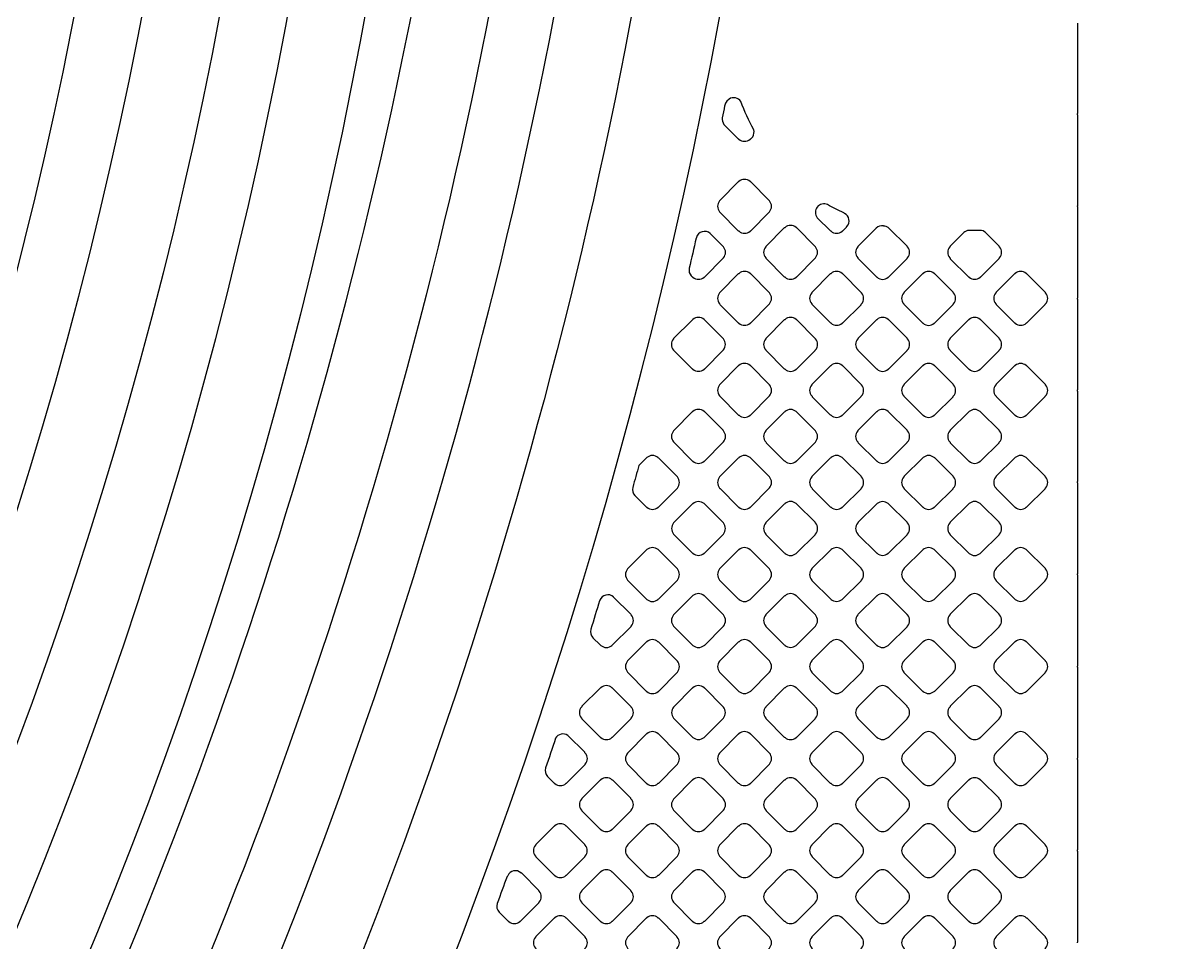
# Model space of a CAD drawing. Extents: x 0 to 248, y 0 to 175.
# Drawn here: x 55.032 to 57.729, y 145.674 to 147.828 of the extents above; entities that cross this region are included whole.
import ezdxf

# ---------------------------------------------------------------- set-up
doc = ezdxf.new("R2010")
doc.units = 0
doc.layers.add('gbr-dxf', color=7, linetype='Continuous')
doc.layers.add('gbr-outline-dxf', color=2, linetype='Continuous')

msp = doc.modelspace()

# ---------------------------------------------------------------- linework, layer by layer
at = {"layer": 'gbr-dxf'}
for p, q in [((57.5007, 147.8282), (57.5007, 147.6165)), ((57.5007, 147.6134), (57.5007, 147.4006)), ((57.5007, 147.3984), (57.5007, 147.1842)), ((57.5007, 147.182), (57.5007, 146.9693)), ((57.5007, 146.9662), (57.5007, 146.7544)), ((57.5007, 146.7513), (57.5007, 146.5386)), ((57.5007, 146.5363), (57.5007, 146.3221)), ((57.5007, 146.3199), (57.5007, 146.1072)), ((57.5007, 146.1041), (57.5007, 145.8924)), ((57.5007, 145.8892), (57.5007, 145.6765))]:
    msp.add_line(p, q, dxfattribs=at)
at = {"layer": 'gbr-dxf', "linetype": 'Continuous'}
for points in [[(50.8493, 141.027), (53.4035, 143.5811, 0.16455), (55.4921, 149.7558, -0.009265), (55.4922, 149.7588), (55.4922, 149.8026, -0.018465), (55.4921, 149.8043, 0.414241), (55.4171, 149.8793, -0.014695), (55.4158, 149.8793), (55.4077, 149.8793, -0.018488), (55.406, 149.8793, 0.40441), (55.3311, 149.8068), (55.3311, 149.7257, -0.008849), (55.3311, 149.7229, -0.163905), (53.3035, 143.7082, -0.038571), (53.2947, 143.6979), (50.7186, 141.1218)], [(51.1217, 140.8213), (53.6556, 143.3552, 0.165094), (55.8256, 149.7481, -0.009229), (55.8256, 149.7511), (55.8256, 149.806, 0.40164), (55.7523, 149.8793), (55.7455, 149.8793), (55.7449, 149.8793, 0.407482), (55.67, 149.806), (55.67, 149.7564, -0.009242), (55.6699, 149.7534, -0.16464), (53.5411, 143.4684, -0.029463), (53.5344, 143.4606, -0.005774), (53.5334, 143.4596), (50.9751, 140.9013, 0.198912)], [(51.2809, 140.5233), (53.7204, 142.9629, 0.159546), (56.1583, 149.8036), (56.1583, 149.8043, 0.414241), (56.0833, 149.8793, -0.014632), (56.082, 149.8793), (56.0801, 149.8793, -0.018442), (56.0784, 149.8793, 0.40413), (56.0034, 149.8069), (56.0034, 149.7488, -0.009242), (56.0034, 149.7458, -0.165171), (53.7932, 143.2425, -0.039615), (53.7841, 143.232, -0.014367), (53.7805, 143.2286), (51.2474, 140.6956)], [(51.4379, 140.2231), (53.9795, 142.7647, 0.160737), (56.4831, 149.801, -0.0147), (56.4831, 149.8023), (56.4831, 149.8034, -0.011474), (56.4831, 149.8043, 0.414241), (56.4081, 149.8793), (56.4079, 149.8793, 0.393993), (56.3362, 149.8062, -0.016639), (56.3362, 149.8048, -0.159795), (53.8576, 142.8495, -0.028322), (53.851, 142.842), (53.8501, 142.8411), (51.4066, 140.3976)], [(56.6613, 149.8144, -0.161259), (54.1155, 142.65, -0.03053), (54.1084, 142.6419, -0.017073), (54.1041, 142.6379), (51.5636, 140.0974)], [(50.5929, 141.2475), (53.1646, 143.8193, 0.163845), (55.1533, 149.7249, -0.00876)], [(53.6629, 141.9443), (54.094, 142.3753), (54.2269, 142.5083, -0.013462), (54.2277, 142.5091, 0.017129), (54.2405, 142.5219, -0.014515), (54.2414, 142.5228), (54.3073, 142.5889, 0.168722), (54.3125, 142.6009), (54.3125, 142.6047, -0.169148), (54.318, 142.6205, 0.013155), (54.6965, 143.1434, -0.049022), (54.6996, 143.1471), (54.7651, 143.2126), (54.7654, 143.2129), (54.7931, 143.2407, 0.139526), (56.8604, 149.6477, -0.274491)]]:
    msp.add_lwpolyline(points, format="xyb", dxfattribs=at)
for points in [[(56.6692, 147.6066, 0.212655), (56.6733, 147.5908), (56.7069, 147.5572, -0.083134), (56.7083, 147.5564, 0.37981), (56.7343, 147.5564, -0.096625), (56.7359, 147.5573), (56.7406, 147.562, 0.21268), (56.7429, 147.5785, -0.039653), (56.713, 147.6443, 0.398515), (56.6853, 147.6502), (56.6801, 147.645), (56.68, 147.645), (56.68, 147.645, 0.128532), (56.6752, 147.6361), (56.6752, 147.6359, 0.012501), (56.675, 147.6352, -0.054939), (56.6749, 147.6347, -0.000668)], [(56.6632, 147.3861, -0.091954), (56.6642, 147.3846), (56.7069, 147.3419, -0.096111), (56.7085, 147.3409, 0.37981), (56.7345, 147.3409, -0.096458), (56.7361, 147.3419), (56.7787, 147.3844, -0.096627), (56.7796, 147.3861, 0.379859), (56.7796, 147.412, -0.096723), (56.7787, 147.4137), (56.7362, 147.4562, -0.108174), (56.7343, 147.4572, 0.379731), (56.7083, 147.4572, -0.096625), (56.7067, 147.4562), (56.6642, 147.4137, -0.096111), (56.6632, 147.4121, 0.379682)], [(56.8917, 147.3725), (56.9224, 147.3418, -0.091631), (56.9239, 147.3409, 0.379068), (56.9498, 147.3409, -0.096259), (56.9515, 147.3418), (56.9599, 147.3502, -0.06506), (56.9612, 147.3521, 0.485697), (56.9556, 147.3824, -0.068196), (56.9537, 147.3838, -0.023251), (56.9159, 147.4031, 0.795528)], [(56.7711, 147.2783, -0.096103), (56.772, 147.2767), (56.8145, 147.2342, -0.09979), (56.8162, 147.2332, 0.37981), (56.8422, 147.2332, -0.096458), (56.8438, 147.2342), (56.8863, 147.2766, -0.096627), (56.8873, 147.2783, 0.379859), (56.8873, 147.3042, -0.108473), (56.8862, 147.3061), (56.8439, 147.3484, -0.10474), (56.8421, 147.3494, 0.379731), (56.8162, 147.3494, -0.096625), (56.8145, 147.3484), (56.772, 147.3059, -0.096111), (56.7711, 147.3043, 0.379682)], [(56.5918, 147.2538, 0.241469), (56.5968, 147.2362), (56.599, 147.2341, -0.100401), (56.6007, 147.2331, 0.378792), (56.6266, 147.233, -0.096377), (56.6283, 147.234), (56.671, 147.2767, -0.095895), (56.672, 147.2784, 0.379347), (56.6719, 147.3043, -0.092523), (56.671, 147.3059), (56.6427, 147.3342, -0.04957), (56.6409, 147.3355, 0.549231), (56.6089, 147.3263, -0.043099), (56.6082, 147.3245, -0.001499), (56.5918, 147.254, -0.033452)], [(56.9864, 147.2783, -0.087748), (56.9873, 147.2768), (57.0302, 147.2339, -0.087638), (57.0317, 147.233, 0.37981), (57.0577, 147.233, -0.096625), (57.0593, 147.234), (57.102, 147.2767, -0.096111), (57.1029, 147.2783, 0.379471), (57.103, 147.3043, -0.087715), (57.1021, 147.3058), (57.0596, 147.3482, 0.098163), (57.0527, 147.3518, -0.003656), (57.0469, 147.353, -0.038096), (57.0466, 147.3531, 0.236588), (57.0294, 147.348), (56.9874, 147.3059, -0.096111), (56.9864, 147.3043, 0.379682)], [(57.2021, 147.3043, 0.379422), (57.2021, 147.2784, -0.108042), (57.2032, 147.2765), (57.2454, 147.2343, -0.107817), (57.2473, 147.2332, 0.37981), (57.2732, 147.2332, -0.096625), (57.2749, 147.2342), (57.3173, 147.2766, -0.096111), (57.3183, 147.2783, 0.379859), (57.3183, 147.3042, -0.100399), (57.3173, 147.306), (57.2858, 147.3374), (57.2858, 147.3375, 0.181507), (57.2728, 147.3428), (57.2471, 147.3428, 0.174062), (57.2346, 147.3375), (57.2031, 147.3059, -0.096328)], [(56.6632, 147.1705, -0.095956), (56.6642, 147.1688), (56.7066, 147.1264, -0.100151), (56.7084, 147.1254, 0.37981), (56.7343, 147.1254, -0.096458), (56.736, 147.1263), (56.7787, 147.169, -0.096627), (56.7796, 147.1707, 0.379859), (56.7796, 147.1966, -0.092636), (56.7787, 147.1982), (56.7362, 147.2407, -0.104691), (56.7344, 147.2417, 0.379731), (56.7085, 147.2417, -0.096625), (56.7068, 147.2407), (56.6642, 147.1981, -0.096111), (56.6632, 147.1964, 0.379682)], [(56.8788, 147.1706, -0.095956), (56.8797, 147.169), (56.9223, 147.1264, -0.10046), (56.924, 147.1254, 0.37981), (56.95, 147.1254, -0.096625), (56.9517, 147.1264), (56.9941, 147.1688, -0.096111), (56.9951, 147.1705, 0.379859), (56.9951, 147.1964, -0.108195), (56.994, 147.1983), (56.9516, 147.2407, -0.104691), (56.9498, 147.2417, 0.379731), (56.9239, 147.2417, -0.096625), (56.9222, 147.2407), (56.8797, 147.1982, -0.096111), (56.8788, 147.1966, 0.379682)], [(57.0942, 147.1705, -0.083235), (57.0951, 147.1691), (57.1379, 147.1263, -0.087416), (57.1394, 147.1253, 0.37981), (57.1654, 147.1253, -0.096458), (57.167, 147.1263), (57.2097, 147.169, -0.096627), (57.2106, 147.1706, 0.379859), (57.2106, 147.1966, -0.088442), (57.2097, 147.1981), (57.1669, 147.2409, -0.083733), (57.1655, 147.2418, 0.379731), (57.1396, 147.2418, -0.096625), (57.1379, 147.2408), (57.0952, 147.1981, -0.096111), (57.0942, 147.1964, 0.379682)], [(57.3098, 147.1706, -0.099964), (57.3108, 147.1689), (57.3533, 147.1264, -0.104264), (57.3551, 147.1254, 0.37981), (57.381, 147.1254, -0.096625), (57.3827, 147.1263), (57.4252, 147.1689, -0.096111), (57.4262, 147.1705, 0.379859), (57.4262, 147.1965, -0.088014), (57.4253, 147.198), (57.3826, 147.2407, -0.100824), (57.3808, 147.2417, 0.379731), (57.3549, 147.2417, -0.096625), (57.3532, 147.2407), (57.3107, 147.1982, -0.096111), (57.3098, 147.1966, 0.379682)], [(56.5551, 147.089, 0.378474), (56.5552, 147.0625, -0.046804), (56.5554, 147.0622), (56.5989, 147.0187, -0.104246), (56.6007, 147.0177, 0.379422), (56.6266, 147.0177, -0.096458), (56.6283, 147.0187), (56.6708, 147.0612, -0.096627), (56.6718, 147.0628, 0.379859), (56.6718, 147.0888, -0.088442), (56.6709, 147.0903), (56.6283, 147.1329, -0.100824), (56.6266, 147.1339, 0.379471), (56.6006, 147.1339, -0.095866), (56.599, 147.1329), (56.5553, 147.0892, -0.035015)], [(56.7709, 147.0888, 0.379422), (56.7709, 147.0628, -0.099964), (56.7719, 147.0611), (56.8144, 147.0186, -0.104264), (56.8162, 147.0176, 0.379308), (56.8422, 147.0175, -0.095968), (56.8438, 147.0185), (56.8864, 147.0611, -0.096328), (56.8874, 147.0628, 0.37947), (56.8874, 147.0887, -0.104765), (56.8863, 147.0905), (56.8439, 147.133, -0.100519), (56.8421, 147.134, 0.379357), (56.8162, 147.134, -0.09601), (56.8146, 147.1331), (56.7719, 147.0904, -0.096227)], [(56.9865, 147.0628, -0.087748), (56.9874, 147.0613), (57.0301, 147.0186, -0.092126), (57.0317, 147.0176, 0.37981), (57.0577, 147.0176, -0.096458), (57.0593, 147.0186), (57.1018, 147.0612, -0.096627), (57.1028, 147.0628, 0.379859), (57.1028, 147.0888, -0.100902), (57.1018, 147.0905), (57.0594, 147.133, -0.096627), (57.0577, 147.1339, 0.379731), (57.0317, 147.1339, -0.096625), (57.0301, 147.133), (56.9875, 147.0904, -0.096111), (56.9865, 147.0887, 0.379682)], [(57.202, 147.0628, -0.095956), (57.203, 147.0612), (57.2458, 147.0184, -0.083134), (57.2472, 147.0175, 0.37981), (57.2732, 147.0175, -0.096625), (57.2748, 147.0185), (57.3175, 147.0611, -0.096111), (57.3184, 147.0628, 0.379859), (57.3184, 147.0888, -0.09253), (57.3175, 147.0903), (57.2747, 147.1331, -0.088207), (57.2732, 147.134, 0.379731), (57.2472, 147.134, -0.096625), (57.2456, 147.1331), (57.203, 147.0904, -0.096111), (57.202, 147.0888, 0.379682)], [(56.6632, 146.9551, -0.099964), (56.6642, 146.9534), (56.7067, 146.9109, -0.104264), (56.7085, 146.9098, 0.379308), (56.7344, 146.9098, -0.095968), (56.7361, 146.9108), (56.7787, 146.9534, -0.096328), (56.7796, 146.955, 0.379), (56.7797, 146.981, -0.08785), (56.7787, 146.9824), (56.736, 147.0252, -0.100465), (56.7343, 147.0262, 0.37947), (56.7083, 147.0262, -0.096625), (56.7067, 147.0252), (56.6642, 146.9827, -0.096111), (56.6632, 146.9811, 0.379682)], [(56.8787, 146.9809, 0.379201), (56.8788, 146.955, -0.099964), (56.8798, 146.9533), (56.9221, 146.9109, -0.10399), (56.9239, 146.9099, 0.379451), (56.9499, 146.9099, -0.096259), (56.9515, 146.9108), (56.9941, 146.9534, -0.096539), (56.9951, 146.9551, 0.379249), (56.9951, 146.981, -0.104293), (56.994, 146.9828), (56.9517, 147.0252, -0.100519), (56.95, 147.0262, 0.3795), (56.924, 147.0262, -0.096259), (56.9224, 147.0252), (56.8797, 146.9826, -0.096539)], [(57.0942, 146.981, 0.379422), (57.0942, 146.9551, -0.087784), (57.0951, 146.9536), (57.1379, 146.9108, -0.092233), (57.1395, 146.9098, 0.37981), (57.1655, 146.9098, -0.096458), (57.1671, 146.9108), (57.2097, 146.9533, -0.096627), (57.2106, 146.955, 0.379357), (57.2107, 146.9809, -0.100504), (57.2097, 146.9827), (57.167, 147.0253, -0.096726), (57.1654, 147.0263, 0.379), (57.1395, 147.0263, -0.09601), (57.1378, 147.0253), (57.0952, 146.9827, -0.096328)], [(57.3098, 146.9809, 0.379422), (57.3098, 146.955, -0.087809), (57.3107, 146.9535), (57.3534, 146.9108, -0.092072), (57.3549, 146.9098, 0.37981), (57.3809, 146.9098, -0.096625), (57.3825, 146.9108), (57.4252, 146.9535, -0.096111), (57.4262, 146.9551, 0.3795), (57.4262, 146.9811, -0.083622), (57.4253, 146.9825), (57.3826, 147.0252, -0.096539), (57.3809, 147.0262, 0.378699), (57.355, 147.0262, -0.09601), (57.3534, 147.0252), (57.3107, 146.9826, -0.096328)], [(56.5554, 146.8473, -0.087343), (56.5563, 146.8458), (56.5991, 146.803, -0.091737), (56.6007, 146.802, 0.379422), (56.6266, 146.802, -0.096625), (56.6283, 146.803), (56.671, 146.8457, -0.096111), (56.6719, 146.8473, 0.379859), (56.6719, 146.8733, -0.083792), (56.6711, 146.8747), (56.6282, 146.9175, -0.096627), (56.6266, 146.9185, 0.3795), (56.6006, 146.9185, -0.096117), (56.599, 146.9175), (56.5563, 146.8748, -0.095895), (56.5554, 146.8732, 0.378651)], [(56.771, 146.8732, 0.379201), (56.7711, 146.8473, -0.104132), (56.7721, 146.8455), (56.8144, 146.8032, -0.107936), (56.8162, 146.8022, 0.37981), (56.8422, 146.8022, -0.096458), (56.8438, 146.8032), (56.8863, 146.8456, -0.096627), (56.8873, 146.8472, 0.3795), (56.8873, 146.8732, -0.100514), (56.8863, 146.8749), (56.8438, 146.9174, -0.096195), (56.8421, 146.9184, 0.378939), (56.8162, 146.9184, -0.096259), (56.8145, 146.9174), (56.772, 146.8749, -0.096539)], [(56.9864, 146.8473, -0.095956), (56.9874, 146.8456), (57.03, 146.803, -0.10046), (57.0317, 146.802, 0.37981), (57.0577, 146.802, -0.096625), (57.0593, 146.803), (57.102, 146.8457, -0.096111), (57.103, 146.8473, 0.379859), (57.103, 146.8733, -0.09253), (57.102, 146.8749), (57.0594, 146.9174, -0.104691), (57.0576, 146.9185, 0.379731), (57.0317, 146.9185, -0.096625), (57.03, 146.9175), (56.9874, 146.8749, -0.096111), (56.9864, 146.8732, 0.379682)], [(57.2021, 146.8473, -0.10047), (57.2031, 146.8456), (57.2457, 146.803, -0.087638), (57.2472, 146.8021, 0.37981), (57.2732, 146.8021, -0.096625), (57.2748, 146.8031), (57.3173, 146.8456, -0.096111), (57.3183, 146.8473, 0.379859), (57.3183, 146.8732, -0.104293), (57.3173, 146.875), (57.2749, 146.9174, -0.100519), (57.2732, 146.9184, 0.379731), (57.2472, 146.9184, -0.096458), (57.2456, 146.9174), (57.2031, 146.8749, -0.096627), (57.2021, 146.8733, 0.379682)], [(56.4597, 146.7406, 0.25255), (56.4645, 146.7222, -0.042477), (56.4647, 146.7219), (56.4915, 146.6952, -0.087645), (56.493, 146.6943, 0.378731), (56.5189, 146.6943, -0.09601), (56.5205, 146.6952), (56.5631, 146.7378, -0.096328), (56.5641, 146.7395, 0.37947), (56.5641, 146.7654, -0.104765), (56.563, 146.7672), (56.5205, 146.8097, -0.100824), (56.5188, 146.8107, 0.379731), (56.4929, 146.8107, -0.096625), (56.4912, 146.8097), (56.4741, 146.7926, -0.001131), (56.4597, 146.741, -0.048816)], [(56.6632, 146.7394, -0.087748), (56.6641, 146.738), (56.7068, 146.6953, -0.092126), (56.7084, 146.6943, 0.37981), (56.7343, 146.6943, -0.096458), (56.736, 146.6953), (56.7787, 146.738, -0.096627), (56.7796, 146.7396, 0.379859), (56.7796, 146.7656, -0.084073), (56.7787, 146.767), (56.7361, 146.8097, -0.096627), (56.7344, 146.8107, 0.379731), (56.7085, 146.8107, -0.096625), (56.7068, 146.8097), (56.6642, 146.7671, -0.096111), (56.6632, 146.7654, 0.379682)], [(56.8788, 146.7396, -0.103917), (56.8798, 146.7378), (56.9222, 146.6954, -0.107817), (56.924, 146.6944, 0.37981), (56.95, 146.6944, -0.096625), (56.9517, 146.6953), (56.9941, 146.7378, -0.096111), (56.9951, 146.7394, 0.379859), (56.9951, 146.7654, -0.100399), (56.9941, 146.7671), (56.9515, 146.8097, -0.096627), (56.9498, 146.8107, 0.379731), (56.9239, 146.8107, -0.096625), (56.9222, 146.8097), (56.8797, 146.7672, -0.096111), (56.8788, 146.7656, 0.379682)], [(57.0942, 146.7394, -0.091954), (57.0952, 146.7379), (57.1377, 146.6953, -0.096128), (57.1394, 146.6943, 0.37981), (57.1654, 146.6943, -0.096458), (57.167, 146.6953), (57.2097, 146.7379, -0.096627), (57.2106, 146.7396, 0.379859), (57.2106, 146.7656, -0.096723), (57.2097, 146.7672), (57.1671, 146.8098, -0.092564), (57.1655, 146.8107, 0.379731), (57.1396, 146.8107, -0.096625), (57.1379, 146.8097), (57.0952, 146.767, -0.096111), (57.0942, 146.7654, 0.379682)], [(57.3098, 146.7396, -0.091954), (57.3107, 146.738), (57.3534, 146.6953, -0.096332), (57.3551, 146.6943, 0.37981), (57.381, 146.6943, -0.096625), (57.3827, 146.6953), (57.4252, 146.7378, -0.096111), (57.4262, 146.7395, 0.379859), (57.4262, 146.7655, -0.096458), (57.4252, 146.7671), (57.3827, 146.8096, -0.108174), (57.3808, 146.8107, 0.379731), (57.3549, 146.8107, -0.096625), (57.3532, 146.8097), (57.3107, 146.7672, -0.096111), (57.3098, 146.7655, 0.379682)], [(56.5555, 146.6577, 0.379201), (56.5555, 146.6317, -0.091954), (56.5565, 146.6302), (56.599, 146.5876, -0.096128), (56.6007, 146.5866, 0.37981), (56.6266, 146.5866, -0.096458), (56.6283, 146.5876), (56.6708, 146.6301, -0.096627), (56.6718, 146.6318, 0.3795), (56.6718, 146.6577, -0.096614), (56.6708, 146.6594), (56.6284, 146.7018, -0.107877), (56.6266, 146.7029, 0.378939), (56.6006, 146.7028, -0.096259), (56.599, 146.7019), (56.5565, 146.6593, -0.096539)], [(56.7709, 146.6318, -0.092061), (56.7718, 146.6302), (56.8146, 146.5875, -0.096227), (56.8162, 146.5865, 0.379422), (56.8422, 146.5865, -0.096458), (56.8438, 146.5875), (56.8864, 146.6301, -0.096627), (56.8874, 146.6317, 0.379357), (56.8874, 146.6577, -0.096462), (56.8864, 146.6593), (56.8437, 146.702, -0.092624), (56.8421, 146.703, 0.37947), (56.8162, 146.703, -0.096625), (56.8145, 146.702), (56.7719, 146.6594, -0.096111), (56.7709, 146.6577, 0.379308)], [(56.9865, 146.6317, -0.095506), (56.9875, 146.6301), (57.03, 146.5876, -0.100054), (57.0317, 146.5866, 0.379422), (57.0577, 146.5866, -0.096458), (57.0593, 146.5876), (57.1018, 146.6301, -0.096627), (57.1028, 146.6318, 0.379859), (57.1028, 146.6577, -0.092636), (57.1019, 146.6593), (57.0592, 146.702, -0.088207), (57.0577, 146.7029, 0.379357), (57.0318, 146.7029, -0.095968), (57.0301, 146.702), (56.9875, 146.6593, -0.096328), (56.9865, 146.6577, 0.378952)], [(57.202, 146.6318, -0.103917), (57.203, 146.63), (57.2456, 146.5874, -0.092072), (57.2472, 146.5865, 0.37981), (57.2732, 146.5865, -0.096625), (57.2748, 146.5874), (57.3175, 146.6301, -0.096111), (57.3184, 146.6317, 0.379859), (57.3184, 146.6577, -0.100399), (57.3174, 146.6594), (57.2749, 146.702, -0.096627), (57.2732, 146.703, 0.379731), (57.2472, 146.703, -0.096625), (57.2456, 146.702), (57.203, 146.6594, -0.096111), (57.202, 146.6578, 0.379682)], [(56.4477, 146.524, -0.103917), (56.4488, 146.5222), (56.4912, 146.4797, -0.092126), (56.4928, 146.4788, 0.37981), (56.5188, 146.4788, -0.096458), (56.5204, 146.4797), (56.5631, 146.5224, -0.096627), (56.5641, 146.524, 0.379859), (56.5641, 146.55, -0.100902), (56.5631, 146.5517), (56.5206, 146.5942, -0.096627), (56.5189, 146.5952, 0.379731), (56.493, 146.5952, -0.096625), (56.4913, 146.5942), (56.4487, 146.5516, -0.096111), (56.4477, 146.5499, 0.379682)], [(56.6632, 146.524, -0.091954), (56.6642, 146.5225), (56.7069, 146.4798, -0.096332), (56.7085, 146.4788, 0.37981), (56.7345, 146.4788, -0.096625), (56.7361, 146.4798), (56.7787, 146.5223, -0.096111), (56.7796, 146.524, 0.379859), (56.7796, 146.5499, -0.096458), (56.7787, 146.5516), (56.7362, 146.5941, -0.108174), (56.7343, 146.5951, 0.379731), (56.7083, 146.5951, -0.096625), (56.7067, 146.5942), (56.6642, 146.5517, -0.096111), (56.6632, 146.55, 0.379682)], [(56.8788, 146.5239, -0.092139), (56.8797, 146.5224), (56.9223, 146.4798, -0.096332), (56.9239, 146.4788, 0.379308), (56.9499, 146.4788, -0.095968), (56.9515, 146.4798), (56.9941, 146.5224, -0.096328), (56.9951, 146.524, 0.37924), (56.9951, 146.55, -0.096614), (56.9941, 146.5516), (56.9515, 146.5942, -0.092413), (56.9499, 146.5952, 0.379249), (56.924, 146.5952, -0.096458), (56.9223, 146.5942), (56.8797, 146.5516, -0.096627), (56.8788, 146.5499, 0.379682)], [(57.0942, 146.524, -0.095956), (57.0952, 146.5224), (57.1378, 146.4798, -0.10046), (57.1395, 146.4788, 0.379308), (57.1655, 146.4788, -0.095968), (57.1671, 146.4797), (57.2097, 146.5223, -0.096328), (57.2107, 146.524, 0.379), (57.2107, 146.5499, -0.092315), (57.2097, 146.5515), (57.1669, 146.5943, -0.088003), (57.1654, 146.5952, 0.37947), (57.1394, 146.5952, -0.096625), (57.1378, 146.5942), (57.0952, 146.5516, -0.096111), (57.0942, 146.55, 0.379682)], [(57.3098, 146.5239, -0.096265), (57.3107, 146.5223), (57.3532, 146.4798, -0.100073), (57.355, 146.4788, 0.379201), (57.3809, 146.4788, -0.096625), (57.3825, 146.4798), (57.4252, 146.5225, -0.096111), (57.4262, 146.5241, 0.3795), (57.4262, 146.5501, -0.092029), (57.4253, 146.5516), (57.3827, 146.5941, -0.104354), (57.3809, 146.5952, 0.379249), (57.355, 146.5951, -0.096625), (57.3534, 146.5942), (57.3107, 146.5515, -0.096111), (57.3098, 146.5499, 0.379451)], [(56.5554, 146.4422, 0.379422), (56.5554, 146.4162, -0.095956), (56.5564, 146.4146), (56.599, 146.372, -0.10046), (56.6007, 146.371, 0.379308), (56.6266, 146.371, -0.095968), (56.6283, 146.3719), (56.671, 146.4146, -0.096328), (56.672, 146.4163, 0.37947), (56.6719, 146.4422, -0.092523), (56.671, 146.4438), (56.6284, 146.4864, -0.10442), (56.6266, 146.4874, 0.379357), (56.6007, 146.4875, -0.09601), (56.599, 146.4865), (56.5563, 146.4438, -0.096227)], [(56.7711, 146.4163, -0.095956), (56.772, 146.4146), (56.8145, 146.3721, -0.100151), (56.8162, 146.3711, 0.37981), (56.8422, 146.3711, -0.096458), (56.8438, 146.3721), (56.8863, 146.4146, -0.096627), (56.8873, 146.4162, 0.379859), (56.8873, 146.4422, -0.108361), (56.8862, 146.444), (56.8439, 146.4863, -0.104691), (56.8421, 146.4873, 0.379731), (56.8162, 146.4873, -0.096625), (56.8145, 146.4864), (56.772, 146.4439, -0.096111), (56.7711, 146.4422, 0.379682)], [(56.9864, 146.4162, -0.087748), (56.9873, 146.4147), (57.0302, 146.3719, -0.092072), (57.0317, 146.371, 0.37981), (57.0577, 146.371, -0.096625), (57.0593, 146.372), (57.102, 146.4146, -0.096111), (57.103, 146.4163, 0.379859), (57.103, 146.4422, -0.083792), (57.1021, 146.4436), (57.0593, 146.4865, -0.096627), (57.0576, 146.4874, 0.379731), (57.0317, 146.4874, -0.096625), (57.03, 146.4865), (56.9874, 146.4438, -0.096111), (56.9864, 146.4422, 0.379682)], [(57.2021, 146.4163, -0.107356), (57.2031, 146.4144), (57.2456, 146.372, -0.095895), (57.2472, 146.371, 0.379422), (57.2732, 146.3711, -0.096625), (57.2748, 146.372), (57.3173, 146.4146, -0.096111), (57.3183, 146.4162, 0.379859), (57.3183, 146.4422, -0.096458), (57.3173, 146.4438), (57.2748, 146.4864, -0.092623), (57.2732, 146.4874, 0.3795), (57.2472, 146.4874, -0.096259), (57.2456, 146.4864), (57.2031, 146.4439, -0.095895), (57.2021, 146.4422, 0.378651)], [(56.3614, 146.4084, 0.259996), (56.3661, 146.3895, -0.068332), (56.3665, 146.389), (56.3835, 146.372, -0.096227), (56.3851, 146.371, 0.379465), (56.4111, 146.3711, -0.096458), (56.4127, 146.372), (56.4553, 146.4146, -0.096627), (56.4562, 146.4162, 0.3795), (56.4563, 146.4422, -0.096614), (56.4553, 146.4438), (56.415, 146.4841, -0.035625), (56.4144, 146.4846, 0.526141), (56.3826, 146.4766, -0.047585), (56.3821, 146.4756, -0.00145), (56.3615, 146.4088, -0.048026)], [(56.4477, 146.3086, -0.107999), (56.4488, 146.3067), (56.4913, 146.2642, -0.096332), (56.4929, 146.2632, 0.37981), (56.5189, 146.2632, -0.096625), (56.5205, 146.2642), (56.5631, 146.3068, -0.096111), (56.5641, 146.3084, 0.379859), (56.5641, 146.3344, -0.096458), (56.5631, 146.336), (56.5204, 146.3787, -0.092289), (56.5188, 146.3797, 0.379731), (56.4929, 146.3797, -0.096625), (56.4912, 146.3787), (56.4487, 146.3362, -0.096111), (56.4477, 146.3345, 0.379682)], [(56.6632, 146.3343, 0.379201), (56.6632, 146.3084, -0.096103), (56.6642, 146.3068), (56.7067, 146.2643, -0.09979), (56.7084, 146.2633, 0.379451), (56.7343, 146.2633, -0.096259), (56.736, 146.2642), (56.7787, 146.307, -0.096539), (56.7797, 146.3086, 0.379249), (56.7796, 146.3345, -0.09253), (56.7787, 146.3361), (56.7362, 146.3786, -0.10442), (56.7344, 146.3796, 0.3795), (56.7085, 146.3796, -0.096259), (56.7068, 146.3787), (56.6642, 146.336, -0.096539)], [(56.8787, 146.3086, -0.09601), (56.8797, 146.3069), (56.9223, 146.2643, -0.100401), (56.9241, 146.2633, 0.379422), (56.95, 146.2633, -0.096458), (56.9517, 146.2643), (56.9941, 146.3067, -0.096627), (56.9951, 146.3084, 0.3795), (56.9951, 146.3343, -0.10824), (56.994, 146.3362), (56.9516, 146.3786, -0.104354), (56.9498, 146.3797, 0.379249), (56.9239, 146.3796, -0.096625), (56.9222, 146.3787), (56.8797, 146.3362, -0.096111), (56.8787, 146.3345, 0.379308)], [(57.0942, 146.3084, -0.083235), (57.0951, 146.307), (57.1379, 146.2642, -0.087978), (57.1394, 146.2633, 0.37981), (57.1654, 146.2633, -0.096458), (57.167, 146.2642), (57.2097, 146.3069, -0.096627), (57.2106, 146.3086, 0.379859), (57.2106, 146.3345, -0.088442), (57.2097, 146.336), (57.1669, 146.3788, -0.083733), (57.1655, 146.3797, 0.379731), (57.1396, 146.3797, -0.096625), (57.1379, 146.3787), (57.0952, 146.336, -0.096111), (57.0942, 146.3343, 0.379682)], [(57.3098, 146.3085, -0.099971), (57.3107, 146.3068), (57.3533, 146.2643, -0.103923), (57.3551, 146.2633, 0.378731), (57.381, 146.2633, -0.09601), (57.3826, 146.2642), (57.4252, 146.3068, -0.096328), (57.4262, 146.3085, 0.37947), (57.4262, 146.3344, -0.088442), (57.4253, 146.3359), (57.3826, 146.3786, -0.100824), (57.3808, 146.3796, 0.379731), (57.3549, 146.3796, -0.096625), (57.3532, 146.3786), (57.3107, 146.3361, -0.096111), (57.3098, 146.3345, 0.379451)], [(56.3399, 146.2008, -0.095956), (56.3409, 146.1991), (56.3837, 146.1563, -0.083134), (56.3851, 146.1554, 0.37981), (56.4111, 146.1554, -0.096625), (56.4127, 146.1564), (56.4554, 146.1991, -0.096111), (56.4564, 146.2007, 0.379859), (56.4564, 146.2267, -0.09253), (56.4554, 146.2282), (56.4126, 146.271, -0.088207), (56.4111, 146.272, 0.379731), (56.3852, 146.272, -0.096625), (56.3835, 146.271), (56.3409, 146.2284, -0.096111), (56.3399, 146.2267, 0.379682)], [(56.5555, 146.2007, -0.099964), (56.5565, 146.199), (56.5989, 146.1566, -0.104069), (56.6007, 146.1556, 0.37981), (56.6266, 146.1556, -0.096458), (56.6283, 146.1566), (56.6708, 146.1991, -0.096627), (56.6718, 146.2008, 0.379859), (56.6718, 146.2267, -0.088442), (56.6709, 146.2282), (56.6283, 146.2708, -0.100824), (56.6266, 146.2718, 0.379731), (56.6006, 146.2718, -0.096625), (56.599, 146.2708), (56.5565, 146.2283, -0.096111), (56.5555, 146.2267, 0.379682)], [(56.7709, 146.2007, -0.099964), (56.7719, 146.199), (56.8144, 146.1565, -0.104264), (56.8162, 146.1555, 0.37981), (56.8422, 146.1555, -0.096625), (56.8438, 146.1565), (56.8864, 146.199, -0.096111), (56.8874, 146.2007, 0.379859), (56.8874, 146.2266, -0.104293), (56.8863, 146.2285), (56.8439, 146.2709, -0.100824), (56.8421, 146.2719, 0.379731), (56.8162, 146.2719, -0.096625), (56.8145, 146.271), (56.7719, 146.2283, -0.096111), (56.7709, 146.2267, 0.379682)], [(56.9865, 146.2007, -0.087848), (56.9874, 146.1992), (57.0301, 146.1565, -0.092072), (57.0317, 146.1556, 0.37981), (57.0577, 146.1556, -0.096625), (57.0593, 146.1565), (57.1018, 146.1991, -0.096111), (57.1028, 146.2007, 0.379859), (57.1028, 146.2267, -0.100399), (57.1018, 146.2284), (57.0594, 146.2709, -0.096857), (57.0577, 146.2719, 0.379731), (57.0317, 146.2719, -0.096458), (57.0301, 146.2709), (56.9875, 146.2283, -0.096627), (56.9865, 146.2266, 0.379682)], [(57.202, 146.2008, -0.096625), (57.203, 146.1991), (57.2458, 146.1563, -0.083134), (57.2472, 146.1554, 0.37981), (57.2732, 146.1554, -0.096625), (57.2748, 146.1564), (57.3175, 146.1991, -0.096111), (57.3184, 146.2007, 0.379859), (57.3184, 146.2267, -0.09253), (57.3175, 146.2282), (57.2747, 146.271, -0.088334), (57.2732, 146.272, 0.379731), (57.2472, 146.272, -0.096458), (57.2456, 146.271), (57.203, 146.2284, -0.096627), (57.202, 146.2267, 0.379682)], [(56.4477, 146.0929, -0.095956), (56.4487, 146.0913), (56.4914, 146.0486, -0.082912), (56.4928, 146.0477, 0.37981), (56.5188, 146.0477, -0.096458), (56.5204, 146.0487), (56.5631, 146.0914, -0.096627), (56.5641, 146.093, 0.379859), (56.5641, 146.119, -0.092636), (56.5631, 146.1206), (56.5204, 146.1632, -0.088207), (56.5189, 146.1641, 0.379731), (56.493, 146.1641, -0.096625), (56.4913, 146.1632), (56.4487, 146.1205, -0.096111), (56.4477, 146.1189, 0.379682)], [(56.6632, 146.093, -0.099964), (56.6642, 146.0913), (56.7067, 146.0488, -0.104264), (56.7085, 146.0478, 0.379308), (56.7344, 146.0477, -0.095968), (56.7361, 146.0487), (56.7787, 146.0913, -0.096328), (56.7796, 146.093, 0.379), (56.7797, 146.1189, -0.08785), (56.7787, 146.1204), (56.736, 146.1631, -0.100465), (56.7343, 146.1641, 0.37947), (56.7083, 146.1641, -0.096625), (56.7067, 146.1631), (56.6642, 146.1206, -0.096111), (56.6632, 146.119, 0.379682)], [(56.8787, 146.0929, -0.099971), (56.8797, 146.0912), (56.9222, 146.0488, -0.103923), (56.9239, 146.0478, 0.378731), (56.9499, 146.0478, -0.09601), (56.9515, 146.0487), (56.9941, 146.0914, -0.096328), (56.9951, 146.093, 0.37947), (56.9951, 146.119, -0.104765), (56.994, 146.1208), (56.9517, 146.1631, -0.100824), (56.95, 146.1641, 0.379731), (56.924, 146.1641, -0.096625), (56.9223, 146.1631), (56.8797, 146.1205, -0.096111), (56.8788, 146.1189, 0.379451)], [(57.0942, 146.093, -0.087748), (57.0951, 146.0915), (57.1379, 146.0487, -0.092126), (57.1395, 146.0477, 0.37981), (57.1655, 146.0477, -0.096458), (57.1671, 146.0487), (57.2097, 146.0913, -0.096627), (57.2106, 146.0929, 0.379859), (57.2106, 146.1189, -0.100902), (57.2096, 146.1206), (57.1671, 146.1632, -0.096627), (57.1654, 146.1642, 0.379731), (57.1394, 146.1642, -0.096625), (57.1378, 146.1632), (57.0952, 146.1206, -0.096111), (57.0942, 146.119, 0.379682)], [(57.3098, 146.0929, -0.087748), (57.3107, 146.0914), (57.3534, 146.0487, -0.092072), (57.3549, 146.0478, 0.37981), (57.3809, 146.0478, -0.096625), (57.3825, 146.0487), (57.4252, 146.0914, -0.096111), (57.4262, 146.0931, 0.379859), (57.4262, 146.119, -0.083792), (57.4253, 146.1204), (57.3826, 146.1631, -0.096627), (57.381, 146.1641, 0.379731), (57.355, 146.1641, -0.096625), (57.3534, 146.1631), (57.3107, 146.1205, -0.096111), (57.3098, 146.1189, 0.379682)], [(56.2555, 146.0838, 0.266998), (56.26, 146.0643, -0.040727), (56.2602, 146.0641), (56.2758, 146.0485, -0.087737), (56.2773, 146.0476, 0.379465), (56.3033, 146.0476, -0.096625), (56.3049, 146.0486), (56.3476, 146.0912, -0.096111), (56.3485, 146.0929, 0.379859), (56.3485, 146.1189, -0.104293), (56.3475, 146.1207), (56.3078, 146.1604, 0.424306), (56.2791, 146.1536, -0.001519), (56.2556, 146.0842, -0.045951)], [(56.3399, 145.9851, -0.099964), (56.3409, 145.9834), (56.3835, 145.9408, -0.087978), (56.385, 145.9399, 0.37981), (56.4109, 145.9399, -0.096458), (56.4126, 145.9409), (56.4553, 145.9835, -0.096627), (56.4562, 145.9852, 0.379859), (56.4562, 146.0112, -0.104765), (56.4552, 146.013), (56.4129, 146.0553, -0.100824), (56.4111, 146.0563, 0.379731), (56.3852, 146.0563, -0.096625), (56.3835, 146.0553), (56.3409, 146.0127, -0.096111), (56.3399, 146.0111, 0.379682)], [(56.5554, 146.0111, 0.379422), (56.5554, 145.9852, -0.087748), (56.5563, 145.9837), (56.5991, 145.9409, -0.092072), (56.6007, 145.9399, 0.379308), (56.6266, 145.9399, -0.095968), (56.6283, 145.9409), (56.671, 145.9836, -0.096328), (56.672, 145.9853, 0.37947), (56.6719, 146.0112, -0.084073), (56.6711, 146.0126), (56.6282, 146.0554, -0.096857), (56.6266, 146.0564, 0.379357), (56.6007, 146.0564, -0.09601), (56.599, 146.0554), (56.5563, 146.0128, -0.096227)], [(56.771, 146.0112, 0.379201), (56.7711, 145.9852, -0.103917), (56.7721, 145.9834), (56.8143, 145.9412, -0.108029), (56.8162, 145.9401, 0.379451), (56.8422, 145.9401, -0.096259), (56.8438, 145.9411), (56.8863, 145.9835, -0.096539), (56.8873, 145.9852, 0.379249), (56.8873, 146.0111, -0.100399), (56.8862, 146.0129), (56.8438, 146.0553, -0.096857), (56.8421, 146.0563, 0.3795), (56.8162, 146.0563, -0.096259), (56.8145, 146.0553), (56.772, 146.0128, -0.096539)], [(56.9864, 146.0111, 0.379201), (56.9864, 145.9852, -0.096103), (56.9874, 145.9836), (57.03, 145.9409, -0.09979), (57.0317, 145.9399, 0.379451), (57.0577, 145.9399, -0.096259), (57.0593, 145.9409), (57.102, 145.9836, -0.096539), (57.103, 145.9853, 0.379249), (57.103, 146.0112, -0.09253), (57.102, 146.0128), (57.0594, 146.0554, -0.10442), (57.0576, 146.0564, 0.3795), (57.0317, 146.0564, -0.096259), (57.03, 146.0554), (56.9874, 146.0128, -0.096539)], [(57.2021, 146.0112, 0.379422), (57.2021, 145.9852, -0.10047), (57.2031, 145.9835), (57.2457, 145.9409, -0.088202), (57.2472, 145.94, 0.379451), (57.2731, 145.94, -0.096259), (57.2748, 145.941), (57.3174, 145.9836, -0.096539), (57.3183, 145.9852, 0.379249), (57.3183, 146.0112, -0.104293), (57.3173, 146.013), (57.2749, 146.0553, -0.100824), (57.2732, 146.0563, 0.379357), (57.2473, 146.0563, -0.095968), (57.2456, 146.0554), (57.2031, 146.0128, -0.096328)], [(56.2322, 145.9034, 0.379201), (56.2322, 145.8774, -0.103917), (56.2332, 145.8756), (56.2757, 145.8332, -0.092126), (56.2773, 145.8322, 0.37981), (56.3033, 145.8322, -0.096458), (56.3049, 145.8332), (56.3474, 145.8757, -0.096627), (56.3484, 145.8774, 0.3795), (56.3484, 145.9033, -0.100514), (56.3474, 145.905), (56.3049, 145.9475, -0.096195), (56.3033, 145.9485, 0.378939), (56.2774, 145.9485, -0.096259), (56.2757, 145.9475), (56.2332, 145.905, -0.096539)], [(56.4476, 145.8774, -0.099643), (56.4486, 145.8757), (56.4913, 145.833, -0.087864), (56.4928, 145.8321, 0.379422), (56.5188, 145.8321, -0.096458), (56.5204, 145.8331), (56.5631, 145.8757, -0.096627), (56.5641, 145.8774, 0.379859), (56.5641, 145.9033, -0.104765), (56.563, 145.9051), (56.5205, 145.9476, -0.100519), (56.5188, 145.9486, 0.379357), (56.4929, 145.9486, -0.09601), (56.4912, 145.9477), (56.4486, 145.905, -0.096227), (56.4476, 145.9034, 0.378952)], [(56.6632, 145.9033, 0.379201), (56.6632, 145.8774, -0.087748), (56.6641, 145.8759), (56.7068, 145.8332, -0.092126), (56.7084, 145.8323, 0.379451), (56.7343, 145.8322, -0.096259), (56.736, 145.8332), (56.7787, 145.8759, -0.096539), (56.7797, 145.8776, 0.379249), (56.7796, 145.9035, -0.083792), (56.7787, 145.9049), (56.7361, 145.9476, -0.096857), (56.7344, 145.9486, 0.3795), (56.7085, 145.9486, -0.096259), (56.7068, 145.9476), (56.6642, 145.905, -0.096539)], [(56.8787, 145.9035, 0.379422), (56.8788, 145.8775, -0.104392), (56.8798, 145.8757), (56.9222, 145.8333, -0.107817), (56.924, 145.8323, 0.379308), (56.95, 145.8323, -0.095968), (56.9516, 145.8332), (56.9941, 145.8757, -0.096328), (56.9951, 145.8774, 0.37947), (56.9951, 145.9033, -0.100902), (56.9941, 145.905), (56.9515, 145.9476, -0.096627), (56.9498, 145.9486, 0.379357), (56.9239, 145.9486, -0.095968), (56.9222, 145.9477), (56.8797, 145.9051, -0.096328)], [(57.0942, 145.8773, -0.091954), (57.0952, 145.8758), (57.1377, 145.8332, -0.096332), (57.1394, 145.8322, 0.37981), (57.1654, 145.8322, -0.096625), (57.167, 145.8332), (57.2097, 145.8759, -0.096111), (57.2106, 145.8775, 0.379859), (57.2106, 145.9035, -0.096458), (57.2097, 145.9051), (57.1671, 145.9477, -0.092289), (57.1655, 145.9486, 0.379731), (57.1396, 145.9486, -0.096625), (57.1379, 145.9477), (57.0952, 145.905, -0.096111), (57.0942, 145.9033, 0.379682)], [(57.3098, 145.9034, 0.379422), (57.3098, 145.8775, -0.092139), (57.3107, 145.8759), (57.3534, 145.8332, -0.096332), (57.3551, 145.8322, 0.37981), (57.381, 145.8322, -0.096625), (57.3827, 145.8332), (57.4252, 145.8758, -0.096111), (57.4262, 145.8774, 0.3795), (57.4262, 145.9034, -0.096475), (57.4252, 145.905), (57.3827, 145.9476, -0.10771), (57.3808, 145.9486, 0.378699), (57.3549, 145.9486, -0.09601), (57.3533, 145.9476), (57.3107, 145.9051, -0.096328)], [(56.3399, 145.7697, -0.103917), (56.3409, 145.7679), (56.3835, 145.7253, -0.092072), (56.3851, 145.7244, 0.37981), (56.4111, 145.7244, -0.096625), (56.4127, 145.7254), (56.4553, 145.7679, -0.096111), (56.4562, 145.7695, 0.379859), (56.4562, 145.7955, -0.100399), (56.4552, 145.7972), (56.4126, 145.8398, -0.096627), (56.411, 145.8408, 0.379731), (56.385, 145.8408, -0.096625), (56.3834, 145.8398), (56.3409, 145.7973, -0.096111), (56.3399, 145.7957, 0.379682)], [(56.5554, 145.7695, -0.092139), (56.5563, 145.768), (56.5989, 145.7254, -0.096332), (56.6005, 145.7244, 0.37981), (56.6265, 145.7244, -0.096625), (56.6282, 145.7254), (56.6708, 145.7681, -0.096111), (56.6718, 145.7697, 0.379859), (56.6718, 145.7957, -0.096458), (56.6708, 145.7973), (56.6285, 145.8397, -0.108515), (56.6266, 145.8408, 0.379731), (56.6006, 145.8408, -0.096458), (56.599, 145.8398), (56.5564, 145.7972, -0.096627), (56.5554, 145.7955, 0.379682)], [(56.7709, 145.7956, 0.379422), (56.7709, 145.7697, -0.092139), (56.7719, 145.7681), (56.8146, 145.7254, -0.096332), (56.8162, 145.7245, 0.379308), (56.8422, 145.7244, -0.095968), (56.8438, 145.7254), (56.8864, 145.768, -0.096328), (56.8874, 145.7697, 0.37947), (56.8874, 145.7956, -0.096723), (56.8864, 145.7973), (56.8437, 145.84, -0.092564), (56.8421, 145.8409, 0.379357), (56.8162, 145.8409, -0.095968), (56.8145, 145.84), (56.7719, 145.7973, -0.096328)], [(56.9865, 145.7696, -0.095956), (56.9875, 145.768), (57.03, 145.7255, -0.099727), (57.0317, 145.7245, 0.378952), (57.0576, 145.7245, -0.09601), (57.0593, 145.7255), (57.1019, 145.7681, -0.096328), (57.1028, 145.7697, 0.379), (57.1028, 145.7956, -0.092315), (57.1019, 145.7972), (57.0592, 145.8399, -0.088003), (57.0577, 145.8408, 0.379117), (57.0318, 145.8408, -0.096117), (57.0301, 145.8399), (56.9875, 145.7973, -0.096111), (56.9865, 145.7956, 0.379682)], [(57.202, 145.7697, -0.103884), (57.203, 145.7679), (57.2457, 145.7253, -0.091578), (57.2472, 145.7244, 0.379201), (57.2732, 145.7244, -0.096625), (57.2748, 145.7254), (57.3175, 145.768, -0.096111), (57.3184, 145.7697, 0.379357), (57.3185, 145.7956, -0.100402), (57.3175, 145.7973), (57.2748, 145.84, -0.096423), (57.2732, 145.8409, 0.37947), (57.2472, 145.8409, -0.096625), (57.2456, 145.84), (57.203, 145.7973, -0.096111), (57.202, 145.7957, 0.379451)], [(56.1423, 145.7666, 0.274222), (56.1467, 145.7467, -0.068083), (56.147, 145.7461), (56.1679, 145.7253, -0.095686), (56.1695, 145.7244, 0.379071), (56.1954, 145.7244, -0.096815), (56.1971, 145.7254), (56.2397, 145.768, -0.096314), (56.2407, 145.7697, 0.379859), (56.2407, 145.7956, -0.096815), (56.2397, 145.7973), (56.1997, 145.8373, -0.095886), (56.1977, 145.8385, 0.508984), (56.167, 145.8318, -0.101159), (56.1656, 145.8297, -0.001391), (56.1424, 145.767, -0.045941)], [(56.2321, 145.662, -0.107365), (56.2331, 145.6601), (56.2757, 145.6175, -0.096737), (56.2773, 145.6166, 0.379014), (56.3033, 145.6166, -0.096323), (56.3049, 145.6175), (56.3476, 145.6602, -0.095916), (56.3485, 145.6618, 0.379778), (56.3485, 145.6878, -0.096458), (56.3476, 145.6895), (56.3049, 145.7322, -0.092289), (56.3033, 145.7331, 0.3795), (56.2774, 145.7331, -0.096117), (56.2757, 145.7321), (56.233, 145.6895, -0.095895), (56.2321, 145.6879, 0.378424)], [(56.4477, 145.6619, -0.103884), (56.4487, 145.6601), (56.4913, 145.6176, -0.091737), (56.4928, 145.6167, 0.378952), (56.5187, 145.6167, -0.09601), (56.5204, 145.6176), (56.563, 145.6602, -0.096328), (56.5639, 145.6619, 0.37947), (56.5639, 145.6878, -0.100902), (56.5629, 145.6895), (56.5205, 145.732, -0.096627), (56.5188, 145.733, 0.379731), (56.4929, 145.733, -0.096625), (56.4912, 145.732), (56.4487, 145.6895, -0.096111), (56.4477, 145.6879, 0.379308)], [(56.6631, 145.6618, -0.091954), (56.664, 145.6603), (56.7067, 145.6176, -0.096111), (56.7084, 145.6166, 0.37981), (56.7343, 145.6166, -0.096458), (56.736, 145.6176), (56.7787, 145.6602, -0.096627), (56.7796, 145.6619, 0.379859), (56.7796, 145.6879, -0.096723), (56.7787, 145.6895), (56.7362, 145.732, -0.108174), (56.7343, 145.7331, 0.379731), (56.7083, 145.7331, -0.096625), (56.7067, 145.7321), (56.6641, 145.6895, -0.096111), (56.6631, 145.6878, 0.379682)], [(56.8788, 145.6619, -0.091954), (56.8797, 145.6603), (56.9223, 145.6177, -0.096332), (56.9239, 145.6168, 0.379308), (56.9499, 145.6167, -0.095968), (56.9515, 145.6177), (56.9941, 145.6603, -0.096328), (56.9951, 145.662, 0.37924), (56.9951, 145.6879, -0.096614), (56.9941, 145.6896), (56.9515, 145.7322, -0.092228), (56.9499, 145.7331, 0.379249), (56.924, 145.7331, -0.096625), (56.9223, 145.7321), (56.8797, 145.6895, -0.096111), (56.8788, 145.6878, 0.379682)], [(57.0942, 145.6879, 0.379201), (57.0942, 145.6619, -0.095956), (57.0952, 145.6603), (57.1378, 145.6177, -0.100151), (57.1395, 145.6167, 0.379451), (57.1655, 145.6167, -0.096259), (57.1671, 145.6177), (57.2097, 145.6603, -0.096539), (57.2107, 145.6619, 0.379249), (57.2106, 145.6878, -0.09253), (57.2097, 145.6894), (57.1669, 145.7322, -0.088334), (57.1654, 145.7331, 0.3795), (57.1395, 145.7331, -0.096259), (57.1378, 145.7322), (57.0952, 145.6895, -0.096539)], [(57.3098, 145.6618, -0.095956), (57.3107, 145.6602), (57.3533, 145.6176, -0.10046), (57.3551, 145.6166, 0.37981), (57.381, 145.6166, -0.096625), (57.3827, 145.6176), (57.4253, 145.6603, -0.096111), (57.4263, 145.6619, 0.379859), (57.4263, 145.6879, -0.09253), (57.4254, 145.6894), (57.3828, 145.732, -0.104691), (57.381, 145.7331, 0.379731), (57.355, 145.7331, -0.096625), (57.3534, 145.7321), (57.3107, 145.6895, -0.096111), (57.3098, 145.6878, 0.379682)]]:
    msp.add_lwpolyline(points, format="xyb", close=True, dxfattribs=at)
at = {"layer": 'gbr-dxf'}
for centre, start, end in [((57.4754, 147.6149), 356.4279, 3.5721), ((57.4754, 147.3995), 357.4953, 2.5047), ((57.4754, 147.1831), 357.4953, 2.5047), ((57.4754, 146.9677), 356.4279, 3.5721), ((57.4754, 146.7529), 356.4279, 3.5721), ((57.4754, 146.5374), 357.4953, 2.5047), ((57.4754, 146.321), 357.4953, 2.5047), ((57.4754, 146.1057), 356.4279, 3.5721), ((57.4754, 145.8908), 356.4279, 3.5721), ((57.4754, 145.6754), 357.4953, 2.5047)]:
    msp.add_arc(centre, 0.0254, start, end, dxfattribs=at)
at = {"layer": 'gbr-outline-dxf', "linetype": 'Continuous', "const_width": 0.000025}
msp.add_lwpolyline([(37.7291, 131.7065), (37.7291, 139.0881, -0.211094), (37.8925, 139.4578), (43.5658, 144.6241, 0.211095), (43.7291, 144.9938), (43.7291, 152.897, -0.414217), (44.2291, 153.397), (57.2291, 153.397, -0.414217), (57.7291, 152.897), (57.7291, 144.9938, -0.211094), (57.5658, 144.6241), (51.8925, 139.4578, 0.211095), (51.7291, 139.0881), (51.7291, 130.3303, -0.414217), (51.2291, 129.8303), (46.2291, 129.8303, -0.414217), (45.7291, 130.3303), (45.7291, 130.7065, 0.414217), (45.2291, 131.2065), (38.2291, 131.2065, -0.414217)], format="xyb", close=True, dxfattribs=at)

doc.saveas('drawing.dxf')
